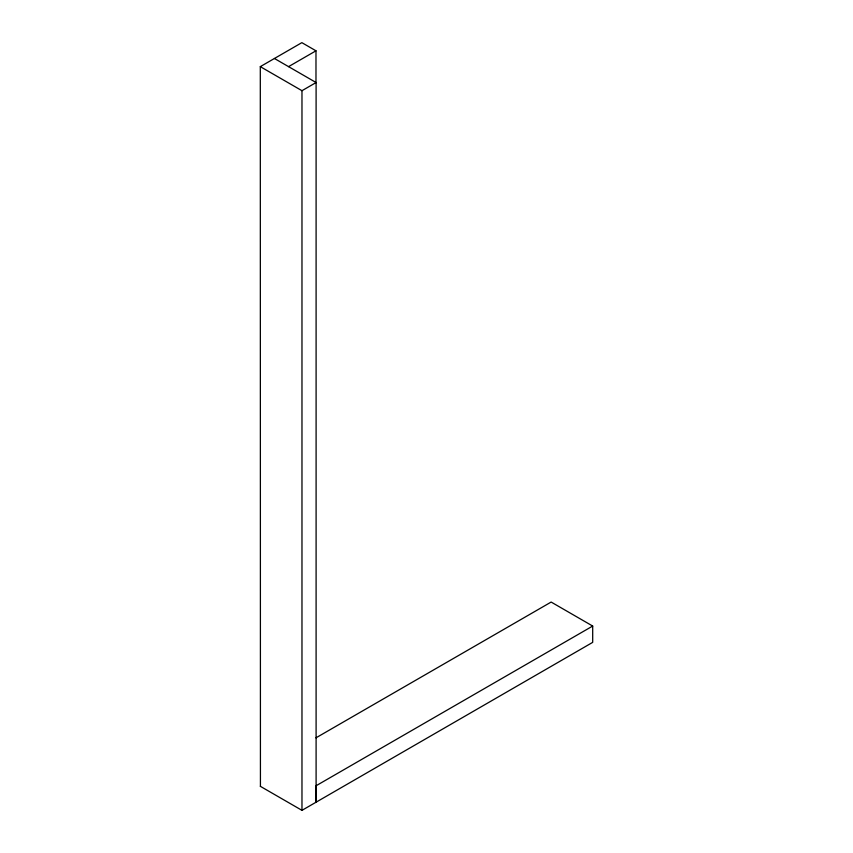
<?xml version="1.0" encoding="UTF-8"?>
<svg xmlns="http://www.w3.org/2000/svg" width="853" height="853" viewBox="0 0 853 853"><rect width="100%" height="100%" fill="white"/><g stroke="black" fill="none" stroke-linecap="round" stroke-linejoin="round"><path stroke-width="1.28" d="M260.432 786.359L260.304 66.641L301.855 42.65L315.983 50.807L315.983 82.773M288.559 66.641L315.983 50.807M260.304 66.641L301.973 90.695L316.1 82.538L316.1 802.193M315.941 737.856L551.145 602.058L592.696 626.049L592.696 642.362L301.973 810.35L260.304 786.295M592.696 626.049L315.983 785.816L315.983 802.119M274.431 58.484L316.1 82.538M301.973 90.695L301.973 810.35"/></g></svg>
